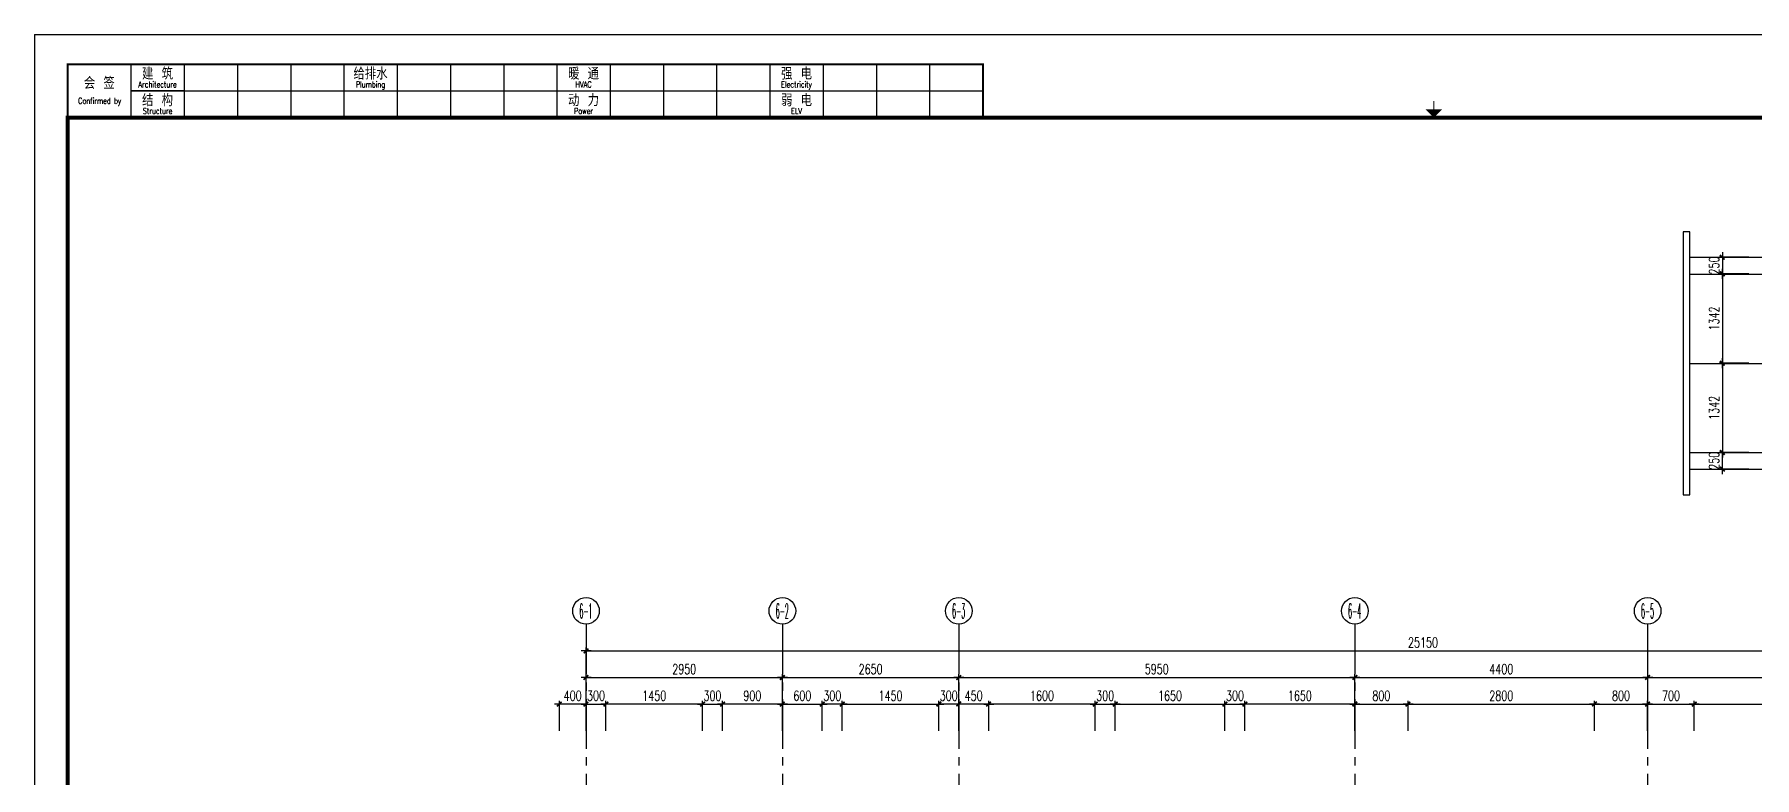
# Model space of a CAD drawing. Extents: x -395226 to -176901, y -140672 to 68263.
# Drawn here: x -277852 to -252008, y 57095 to 68263 of the extents above; entities that cross this region are included whole.
import ezdxf
from ezdxf.enums import TextEntityAlignment as Align

# ---------------------------------------------------------------- set-up
doc = ezdxf.new("R2010")
doc.units = 0
doc.header["$LTSCALE"] = 1000
doc.header["$MEASUREMENT"] = 0
doc.linetypes.add('ACAD_ISO08W100', pattern=[36, 24, -3, 6, -3])
doc.linetypes.add('Plans$0$CENTER2', pattern=[1.125, 0.75, -0.125, 0.125, -0.125])
doc.layers.get('0').update_dxf_attribs({"linetype": 'CONTINUOUS'})
doc.layers.get('Defpoints').update_dxf_attribs({"linetype": 'CONTINUOUS'})
for name, color, linetype in [('A-AXIS', 3, 'CONTINUOUS'), ('A-AXIS-TEXT', 7, 'CONTINUOUS'), ('A-DIM', 201, 'CONTINUOUS'), ('A-DOTE', 8, 'ACAD_ISO08W100'), ('A-PUB-DIM', 3, 'CONTINUOUS'), ('A-RAIN', 6, 'CONTINUOUS'), ('A-ROOF', 7, 'CONTINUOUS'), ('Plans$0$Grid', 9, 'Plans$0$CENTER2'), ('图框', 7, 'CONTINUOUS')]:
    doc.layers.add(name, color=color, linetype=linetype)
doc.styles.add('COMPLEX', font='COMPLEX')
doc.styles.add('DIM_FONT', font='SIMPLEX', dxfattribs={"width": 0.7, "bigfont": 'GBCBIG'})
doc.styles.add('TKZ2_tjkts.shx', font='tjromant.shx', dxfattribs={"bigfont": 'tjkts.shx'})
doc.dimstyles.new('DIM100', dxfattribs={"dimscale": 100, "dimtxt": 3, "dimasz": 0.01, "dimexe": 1, "dimexo": 1, "dimgap": 1, "dimtad": 1, "dimdec": 0, "dimzin": 0, "dimdsep": 46, "dimtxsty": 'DIM_FONT', "dimblk1": '_DIMX', "dimblk2": '_DIMX', "dimsah": 1, "dimcen": 0.01, "dimclrd": 256, "dimclre": 256, "dimclrt": 7, "dimadec": 0, "dimazin": 0, "dimtfac": 1, "dimtdec": 0, "dimtix": 1, "dimtmove": 2, "dimatfit": 3, "dimldrblk": '_DIMX', "dimfxl": 0, "dimtolj": 1, "dimtzin": 5, "dimarcsym": 0})

# ---------------------------------------------------------------- blocks, each defined once
blk = doc.blocks.new('_DIMX')
blk.add_line((-150, 0), (150, 0))
at = {"const_width": 50}
blk.add_lwpolyline([(-70, -70), (70, 70)], dxfattribs=at)
blk = doc.blocks.new('*D477')
at = {"layer": 'A-PUB-DIM', "lineweight": -2}
for p, q in [((-22498, 22043), (-22498, 22570)), ((-22498, 22520), (-19549, 22520)), ((-19548, 22043), (-19548, 22570))]:
    blk.add_line(p, q, dxfattribs=at)
at = {"layer": 'Defpoints', "color": 0}
for p in [(-19548, 22520), (-22498, 21993), (-19548, 21993)]:
    blk.add_point(p, dxfattribs=at)
at = {"layer": 'A-PUB-DIM', "lineweight": -2, "xscale": 0.5, "yscale": 0.5, "zscale": 0.5, "rotation": 180}
blk.add_blockref('_DIMX', (-22498, 22520), dxfattribs=at)
at = {"layer": 'A-PUB-DIM', "lineweight": -2, "xscale": 0.5, "yscale": 0.5, "zscale": 0.5}
blk.add_blockref('_DIMX', (-19548, 22520), dxfattribs=at)
at = {"layer": 'A-PUB-DIM', "insert": (-21023, 22645), "char_height": 150, "attachment_point": 5, "style": 'DIM_FONT'}
blk.add_mtext('\\A1;2950', dxfattribs=at)
blk = doc.blocks.new('*D478')
at = {"layer": 'A-PUB-DIM', "lineweight": -2}
for p, q in [((-19548, 22043), (-19548, 22570)), ((-19548, 22520), (-16899, 22520)), ((-16898, 22043), (-16898, 22570))]:
    blk.add_line(p, q, dxfattribs=at)
at = {"layer": 'Defpoints', "color": 0}
for p in [(-16898, 22520), (-19548, 21993), (-16898, 21993)]:
    blk.add_point(p, dxfattribs=at)
at = {"layer": 'A-PUB-DIM', "lineweight": -2, "xscale": 0.5, "yscale": 0.5, "zscale": 0.5, "rotation": 180}
blk.add_blockref('_DIMX', (-19548, 22520), dxfattribs=at)
at = {"layer": 'A-PUB-DIM', "lineweight": -2, "xscale": 0.5, "yscale": 0.5, "zscale": 0.5}
blk.add_blockref('_DIMX', (-16898, 22520), dxfattribs=at)
at = {"layer": 'A-PUB-DIM', "insert": (-18223, 22645), "char_height": 150, "attachment_point": 5, "style": 'DIM_FONT'}
blk.add_mtext('\\A1;2650', dxfattribs=at)
blk = doc.blocks.new('*D479')
at = {"layer": 'A-PUB-DIM', "lineweight": -2}
for p, q in [((-16898, 22043), (-16898, 22570)), ((-16898, 22520), (-10949, 22520)), ((-10948, 22043), (-10948, 22570))]:
    blk.add_line(p, q, dxfattribs=at)
at = {"layer": 'Defpoints', "color": 0}
for p in [(-10948, 22520), (-16898, 21993), (-10948, 21993)]:
    blk.add_point(p, dxfattribs=at)
at = {"layer": 'A-PUB-DIM', "lineweight": -2, "xscale": 0.5, "yscale": 0.5, "zscale": 0.5, "rotation": 180}
blk.add_blockref('_DIMX', (-16898, 22520), dxfattribs=at)
at = {"layer": 'A-PUB-DIM', "lineweight": -2, "xscale": 0.5, "yscale": 0.5, "zscale": 0.5}
blk.add_blockref('_DIMX', (-10948, 22520), dxfattribs=at)
at = {"layer": 'A-PUB-DIM', "insert": (-13923, 22645), "char_height": 150, "attachment_point": 5, "style": 'DIM_FONT'}
blk.add_mtext('\\A1;5950', dxfattribs=at)
blk = doc.blocks.new('*D480')
at = {"layer": 'A-PUB-DIM', "lineweight": -2}
for p, q in [((-10948, 22043), (-10948, 22570)), ((-10948, 22520), (-6549, 22520)), ((-6548, 22043), (-6548, 22570))]:
    blk.add_line(p, q, dxfattribs=at)
at = {"layer": 'Defpoints', "color": 0}
for p in [(-6548, 22520), (-10948, 21993), (-6548, 21993)]:
    blk.add_point(p, dxfattribs=at)
at = {"layer": 'A-PUB-DIM', "lineweight": -2, "xscale": 0.5, "yscale": 0.5, "zscale": 0.5, "rotation": 180}
blk.add_blockref('_DIMX', (-10948, 22520), dxfattribs=at)
at = {"layer": 'A-PUB-DIM', "lineweight": -2, "xscale": 0.5, "yscale": 0.5, "zscale": 0.5}
blk.add_blockref('_DIMX', (-6548, 22520), dxfattribs=at)
at = {"layer": 'A-PUB-DIM', "insert": (-8748, 22645), "char_height": 150, "attachment_point": 5, "style": 'DIM_FONT'}
blk.add_mtext('\\A1;4400', dxfattribs=at)
blk = doc.blocks.new('*D481')
at = {"layer": 'A-PUB-DIM', "lineweight": -2}
for p, q in [((-6548, 22043), (-6548, 22570)), ((-6548, 22520), (-1749, 22520)), ((-1748, 22043), (-1748, 22570))]:
    blk.add_line(p, q, dxfattribs=at)
at = {"layer": 'Defpoints', "color": 0}
for p in [(-1748, 22520), (-6548, 21993), (-1748, 21993)]:
    blk.add_point(p, dxfattribs=at)
at = {"layer": 'A-PUB-DIM', "lineweight": -2, "xscale": 0.5, "yscale": 0.5, "zscale": 0.5, "rotation": 180}
blk.add_blockref('_DIMX', (-6548, 22520), dxfattribs=at)
at = {"layer": 'A-PUB-DIM', "lineweight": -2, "xscale": 0.5, "yscale": 0.5, "zscale": 0.5}
blk.add_blockref('_DIMX', (-1748, 22520), dxfattribs=at)
at = {"layer": 'A-PUB-DIM', "insert": (-4148, 22645), "char_height": 150, "attachment_point": 5, "style": 'DIM_FONT'}
blk.add_mtext('\\A1;4800', dxfattribs=at)
blk = doc.blocks.new('*D483')
at = {"layer": 'A-PUB-DIM', "lineweight": -2}
for p, q in [((-22498, 21818), (-22498, 22970)), ((-22498, 22920), (2651, 22920)), ((2652, 21818), (2652, 22970))]:
    blk.add_line(p, q, dxfattribs=at)
at = {"layer": 'Defpoints', "color": 0}
for p in [(2652, 22920), (-22498, 21768), (2652, 21768)]:
    blk.add_point(p, dxfattribs=at)
at = {"layer": 'A-PUB-DIM', "lineweight": -2, "xscale": 0.5, "yscale": 0.5, "zscale": 0.5, "rotation": 180}
blk.add_blockref('_DIMX', (-22498, 22920), dxfattribs=at)
at = {"layer": 'A-PUB-DIM', "lineweight": -2, "xscale": 0.5, "yscale": 0.5, "zscale": 0.5}
blk.add_blockref('_DIMX', (2652, 22920), dxfattribs=at)
at = {"layer": 'A-PUB-DIM', "insert": (-9923, 23045), "char_height": 150, "attachment_point": 5, "style": 'DIM_FONT'}
blk.add_mtext('\\A1;25150', dxfattribs=at)
blk = doc.blocks.new('_AXISO')
blk.add_circle((0, 0), 0.5)
at = {"layer": 'A-AXIS-TEXT', "style": 'COMPLEX', "width": 1.041667}
blk.add_attdef('A', text='', height=0.56, dxfattribs=at).set_placement((-0.25, -0.28), (0.25, -0.28), align=Align.FIT)
blk = doc.blocks.new('*D226')
at = {"layer": 'A-DIM', "lineweight": -2}
for p, q in [((-253615, 57800), (-253615, 58250)), ((-253614, 58200), (-252915, 58200)), ((-252915, 57800), (-252915, 58250))]:
    blk.add_line(p, q, dxfattribs=at)
at = {"layer": 'Defpoints', "color": 0}
for p in [(-252915, 58200), (-253615, 57750), (-252915, 57750)]:
    blk.add_point(p, dxfattribs=at)
at = {"layer": 'A-DIM', "lineweight": -2, "xscale": 0.5, "yscale": 0.5, "zscale": 0.5, "rotation": 180}
blk.add_blockref('_DIMX', (-253615, 58200), dxfattribs=at)
at = {"layer": 'A-DIM', "lineweight": -2, "xscale": 0.5, "yscale": 0.5, "zscale": 0.5}
blk.add_blockref('_DIMX', (-252915, 58200), dxfattribs=at)
at = {"layer": 'A-DIM', "insert": (-253265, 58325), "char_height": 150, "attachment_point": 5, "style": 'DIM_FONT'}
blk.add_mtext('\\A1;700', dxfattribs=at)
blk = doc.blocks.new('*D225')
at = {"layer": 'A-DIM', "lineweight": -2}
for p, q in [((-252915, 57800), (-252915, 58250)), ((-252914, 58200), (-249515, 58200)), ((-249515, 57800), (-249515, 58250))]:
    blk.add_line(p, q, dxfattribs=at)
at = {"layer": 'Defpoints', "color": 0}
for p in [(-249515, 58200), (-252915, 57750), (-249515, 57750)]:
    blk.add_point(p, dxfattribs=at)
at = {"layer": 'A-DIM', "lineweight": -2, "xscale": 0.5, "yscale": 0.5, "zscale": 0.5, "rotation": 180}
blk.add_blockref('_DIMX', (-252915, 58200), dxfattribs=at)
at = {"layer": 'A-DIM', "lineweight": -2, "xscale": 0.5, "yscale": 0.5, "zscale": 0.5}
blk.add_blockref('_DIMX', (-249515, 58200), dxfattribs=at)
at = {"layer": 'A-DIM', "insert": (-251215, 58325), "char_height": 150, "attachment_point": 5, "style": 'DIM_FONT'}
blk.add_mtext('\\A1;3400', dxfattribs=at)
blk = doc.blocks.new('*D227')
at = {"layer": 'A-DIM', "lineweight": -2}
for p, q in [((-254415, 57800), (-254415, 58250)), ((-254414, 58200), (-253615, 58200)), ((-253615, 57800), (-253615, 58250))]:
    blk.add_line(p, q, dxfattribs=at)
at = {"layer": 'Defpoints', "color": 0}
for p in [(-253615, 58200), (-254415, 57750), (-253615, 57750)]:
    blk.add_point(p, dxfattribs=at)
at = {"layer": 'A-DIM', "lineweight": -2, "xscale": 0.5, "yscale": 0.5, "zscale": 0.5, "rotation": 180}
blk.add_blockref('_DIMX', (-254415, 58200), dxfattribs=at)
at = {"layer": 'A-DIM', "lineweight": -2, "xscale": 0.5, "yscale": 0.5, "zscale": 0.5}
blk.add_blockref('_DIMX', (-253615, 58200), dxfattribs=at)
at = {"layer": 'A-DIM', "insert": (-254015, 58325), "char_height": 150, "attachment_point": 5, "style": 'DIM_FONT'}
blk.add_mtext('\\A1;800', dxfattribs=at)
blk = doc.blocks.new('*D228')
at = {"layer": 'A-DIM', "lineweight": -2}
for p, q in [((-257215, 57800), (-257215, 58250)), ((-257214, 58200), (-254415, 58200)), ((-254415, 57800), (-254415, 58250))]:
    blk.add_line(p, q, dxfattribs=at)
at = {"layer": 'Defpoints', "color": 0}
for p in [(-254415, 58200), (-257215, 57750), (-254415, 57750)]:
    blk.add_point(p, dxfattribs=at)
at = {"layer": 'A-DIM', "lineweight": -2, "xscale": 0.5, "yscale": 0.5, "zscale": 0.5, "rotation": 180}
blk.add_blockref('_DIMX', (-257215, 58200), dxfattribs=at)
at = {"layer": 'A-DIM', "lineweight": -2, "xscale": 0.5, "yscale": 0.5, "zscale": 0.5}
blk.add_blockref('_DIMX', (-254415, 58200), dxfattribs=at)
at = {"layer": 'A-DIM', "insert": (-255815, 58325), "char_height": 150, "attachment_point": 5, "style": 'DIM_FONT'}
blk.add_mtext('\\A1;2800', dxfattribs=at)
blk = doc.blocks.new('*D229')
at = {"layer": 'A-DIM', "lineweight": -2}
for p, q in [((-258015, 57800), (-258015, 58250)), ((-258014, 58200), (-257215, 58200)), ((-257215, 57800), (-257215, 58250))]:
    blk.add_line(p, q, dxfattribs=at)
at = {"layer": 'Defpoints', "color": 0}
for p in [(-257215, 58200), (-258015, 57750), (-257215, 57750)]:
    blk.add_point(p, dxfattribs=at)
at = {"layer": 'A-DIM', "lineweight": -2, "xscale": 0.5, "yscale": 0.5, "zscale": 0.5, "rotation": 180}
blk.add_blockref('_DIMX', (-258015, 58200), dxfattribs=at)
at = {"layer": 'A-DIM', "lineweight": -2, "xscale": 0.5, "yscale": 0.5, "zscale": 0.5}
blk.add_blockref('_DIMX', (-257215, 58200), dxfattribs=at)
at = {"layer": 'A-DIM', "insert": (-257615, 58325), "char_height": 150, "attachment_point": 5, "style": 'DIM_FONT'}
blk.add_mtext('\\A1;800', dxfattribs=at)
blk = doc.blocks.new('*D458')
at = {"layer": 'A-DIM', "lineweight": -2}
for p, q in [((-252093, 64915), (-252543, 64915)), ((-252493, 64915), (-252493, 64916)), ((-252493, 64915), (-252493, 64665)), ((-252093, 64665), (-252543, 64665)), ((-252493, 64664), (-252493, 64664))]:
    blk.add_line(p, q, dxfattribs=at)
at = {"layer": 'Defpoints', "color": 0}
for p in [(-252043, 64915), (-252493, 64665), (-252043, 64665)]:
    blk.add_point(p, dxfattribs=at)
at = {"layer": 'A-DIM', "lineweight": -2, "xscale": 0.5, "yscale": 0.5, "zscale": 0.5}
for p, rotation in [((-252493, 64915), 270), ((-252493, 64665), 90)]:
    blk.add_blockref('_DIMX', p, dxfattribs=dict(at, rotation=rotation))
at = {"layer": 'A-DIM', "insert": (-252618, 64790), "char_height": 150, "attachment_point": 5, "rotation": 90, "style": 'DIM_FONT'}
blk.add_mtext('\\A1;250', dxfattribs=at)
blk = doc.blocks.new('*D459')
at = {"layer": 'A-DIM', "lineweight": -2}
for p, q in [((-252093, 64665), (-252543, 64665)), ((-252493, 64664), (-252493, 63323)), ((-252093, 63322), (-252543, 63322))]:
    blk.add_line(p, q, dxfattribs=at)
at = {"layer": 'Defpoints', "color": 0}
for p in [(-252043, 64665), (-252493, 63322), (-252043, 63322)]:
    blk.add_point(p, dxfattribs=at)
at = {"layer": 'A-DIM', "lineweight": -2, "xscale": 0.5, "yscale": 0.5, "zscale": 0.5}
for p, rotation in [((-252493, 64665), 90), ((-252493, 63322), 270)]:
    blk.add_blockref('_DIMX', p, dxfattribs=dict(at, rotation=rotation))
at = {"layer": 'A-DIM', "insert": (-252618, 63994), "char_height": 150, "attachment_point": 5, "rotation": 90, "style": 'DIM_FONT'}
blk.add_mtext('\\A1;1342', dxfattribs=at)
blk = doc.blocks.new('*D460')
at = {"layer": 'A-DIM', "lineweight": -2}
for p, q in [((-252093, 63322), (-252543, 63322)), ((-252493, 63322), (-252493, 61980)), ((-252093, 61980), (-252543, 61980))]:
    blk.add_line(p, q, dxfattribs=at)
at = {"layer": 'Defpoints', "color": 0}
for p in [(-252043, 63322), (-252493, 61980), (-252043, 61980)]:
    blk.add_point(p, dxfattribs=at)
at = {"layer": 'A-DIM', "lineweight": -2, "xscale": 0.5, "yscale": 0.5, "zscale": 0.5}
for p, rotation in [((-252493, 63322), 90), ((-252493, 61980), 270)]:
    blk.add_blockref('_DIMX', p, dxfattribs=dict(at, rotation=rotation))
at = {"layer": 'A-DIM', "insert": (-252618, 62651), "char_height": 150, "attachment_point": 5, "rotation": 90, "style": 'DIM_FONT'}
blk.add_mtext('\\A1;1342', dxfattribs=at)
blk = doc.blocks.new('*D461')
at = {"layer": 'A-DIM', "lineweight": -2}
for p, q in [((-252093, 61980), (-252543, 61980)), ((-252493, 61980), (-252493, 61981)), ((-252493, 61730), (-252493, 61980)), ((-252093, 61730), (-252543, 61730)), ((-252493, 61729), (-252493, 61729))]:
    blk.add_line(p, q, dxfattribs=at)
at = {"layer": 'Defpoints', "color": 0}
for p in [(-252493, 61980), (-252043, 61980), (-252043, 61730)]:
    blk.add_point(p, dxfattribs=at)
at = {"layer": 'A-DIM', "lineweight": -2, "xscale": 0.5, "yscale": 0.5, "zscale": 0.5}
for p, rotation in [((-252493, 61980), 270), ((-252493, 61730), 90)]:
    blk.add_blockref('_DIMX', p, dxfattribs=dict(at, rotation=rotation))
at = {"layer": 'A-DIM', "insert": (-252618, 61855), "char_height": 150, "attachment_point": 5, "rotation": 90, "style": 'DIM_FONT'}
blk.add_mtext('\\A1;250', dxfattribs=at)
blk = doc.blocks.new('*D212')
at = {"layer": 'A-DIM', "lineweight": -2}
for p, q in [((-265715, 57800), (-265715, 58250)), ((-265714, 58200), (-264265, 58200)), ((-264265, 57800), (-264265, 58250))]:
    blk.add_line(p, q, dxfattribs=at)
at = {"layer": 'Defpoints', "color": 0}
for p in [(-264265, 58200), (-265715, 57750), (-264265, 57750)]:
    blk.add_point(p, dxfattribs=at)
at = {"layer": 'A-DIM', "lineweight": -2, "xscale": 0.5, "yscale": 0.5, "zscale": 0.5, "rotation": 180}
blk.add_blockref('_DIMX', (-265715, 58200), dxfattribs=at)
at = {"layer": 'A-DIM', "lineweight": -2, "xscale": 0.5, "yscale": 0.5, "zscale": 0.5}
blk.add_blockref('_DIMX', (-264265, 58200), dxfattribs=at)
at = {"layer": 'A-DIM', "insert": (-264990, 58325), "char_height": 150, "attachment_point": 5, "style": 'DIM_FONT'}
blk.add_mtext('\\A1;1450', dxfattribs=at)
blk = doc.blocks.new('*D213')
at = {"layer": 'A-DIM', "lineweight": -2}
for p, q in [((-261915, 58200), (-261916, 58200)), ((-261915, 57800), (-261915, 58250)), ((-261915, 58200), (-261615, 58200)), ((-261615, 57800), (-261615, 58250)), ((-261614, 58200), (-261614, 58200))]:
    blk.add_line(p, q, dxfattribs=at)
at = {"layer": 'Defpoints', "color": 0}
for p in [(-261615, 58200), (-261915, 57750), (-261615, 57750)]:
    blk.add_point(p, dxfattribs=at)
at = {"layer": 'A-DIM', "lineweight": -2, "xscale": 0.5, "yscale": 0.5, "zscale": 0.5}
blk.add_blockref('_DIMX', (-261915, 58200), dxfattribs=at)
at = {"layer": 'A-DIM', "lineweight": -2, "xscale": 0.5, "yscale": 0.5, "zscale": 0.5, "rotation": 180}
blk.add_blockref('_DIMX', (-261615, 58200), dxfattribs=at)
at = {"layer": 'A-DIM', "insert": (-261765, 58325), "char_height": 150, "attachment_point": 5, "style": 'DIM_FONT'}
blk.add_mtext('\\A1;300', dxfattribs=at)
blk = doc.blocks.new('*D214')
at = {"layer": 'A-DIM', "lineweight": -2}
for p, q in [((-261615, 57800), (-261615, 58250)), ((-261614, 58200), (-259965, 58200)), ((-259965, 57800), (-259965, 58250))]:
    blk.add_line(p, q, dxfattribs=at)
at = {"layer": 'Defpoints', "color": 0}
for p in [(-259965, 58200), (-261615, 57750), (-259965, 57750)]:
    blk.add_point(p, dxfattribs=at)
at = {"layer": 'A-DIM', "lineweight": -2, "xscale": 0.5, "yscale": 0.5, "zscale": 0.5, "rotation": 180}
blk.add_blockref('_DIMX', (-261615, 58200), dxfattribs=at)
at = {"layer": 'A-DIM', "lineweight": -2, "xscale": 0.5, "yscale": 0.5, "zscale": 0.5}
blk.add_blockref('_DIMX', (-259965, 58200), dxfattribs=at)
at = {"layer": 'A-DIM', "insert": (-260790, 58325), "char_height": 150, "attachment_point": 5, "style": 'DIM_FONT'}
blk.add_mtext('\\A1;1650', dxfattribs=at)
blk = doc.blocks.new('*D215')
at = {"layer": 'A-DIM', "lineweight": -2}
for p, q in [((-259965, 58200), (-259966, 58200)), ((-259965, 57800), (-259965, 58250)), ((-259965, 58200), (-259665, 58200)), ((-259665, 57800), (-259665, 58250)), ((-259664, 58200), (-259664, 58200))]:
    blk.add_line(p, q, dxfattribs=at)
at = {"layer": 'Defpoints', "color": 0}
for p in [(-259665, 58200), (-259965, 57750), (-259665, 57750)]:
    blk.add_point(p, dxfattribs=at)
at = {"layer": 'A-DIM', "lineweight": -2, "xscale": 0.5, "yscale": 0.5, "zscale": 0.5}
blk.add_blockref('_DIMX', (-259965, 58200), dxfattribs=at)
at = {"layer": 'A-DIM', "lineweight": -2, "xscale": 0.5, "yscale": 0.5, "zscale": 0.5, "rotation": 180}
blk.add_blockref('_DIMX', (-259665, 58200), dxfattribs=at)
at = {"layer": 'A-DIM', "insert": (-259815, 58325), "char_height": 150, "attachment_point": 5, "style": 'DIM_FONT'}
blk.add_mtext('\\A1;300', dxfattribs=at)
blk = doc.blocks.new('*D216')
at = {"layer": 'A-DIM', "lineweight": -2}
for p, q in [((-263965, 57800), (-263965, 58250)), ((-263515, 58200), (-263964, 58200)), ((-263515, 57800), (-263515, 58250))]:
    blk.add_line(p, q, dxfattribs=at)
at = {"layer": 'Defpoints', "color": 0}
for p in [(-263965, 58200), (-263965, 57750), (-263515, 57750)]:
    blk.add_point(p, dxfattribs=at)
at = {"layer": 'A-DIM', "lineweight": -2, "xscale": 0.5, "yscale": 0.5, "zscale": 0.5}
for p, rotation in [((-263965, 58200), 180.0000045049826), ((-263515, 58200), 4.504982547004488e-06)]:
    blk.add_blockref('_DIMX', p, dxfattribs=dict(at, rotation=rotation))
at = {"layer": 'A-DIM', "insert": (-263740, 58325), "char_height": 150, "attachment_point": 5, "rotation": 0, "style": 'DIM_FONT'}
blk.add_mtext('\\A1;450', dxfattribs=at)
blk = doc.blocks.new('*D217')
at = {"layer": 'A-DIM', "lineweight": -2}
for p, q in [((-264265, 58200), (-264266, 58200)), ((-264265, 57800), (-264265, 58250)), ((-263965, 58200), (-264265, 58200)), ((-263965, 57800), (-263965, 58250)), ((-263964, 58200), (-263964, 58200))]:
    blk.add_line(p, q, dxfattribs=at)
at = {"layer": 'Defpoints', "color": 0}
for p in [(-264265, 58200), (-264265, 57750), (-263965, 57750)]:
    blk.add_point(p, dxfattribs=at)
at = {"layer": 'A-DIM', "lineweight": -2, "xscale": 0.5, "yscale": 0.5, "zscale": 0.5}
for p, rotation in [((-264265, 58200), 1.278603846387044e-06), ((-263965, 58200), 180.0000012786039)]:
    blk.add_blockref('_DIMX', p, dxfattribs=dict(at, rotation=rotation))
at = {"layer": 'A-DIM', "insert": (-264115, 58325), "char_height": 150, "attachment_point": 5, "rotation": 0, "style": 'DIM_FONT'}
blk.add_mtext('\\A1;300', dxfattribs=at)
blk = doc.blocks.new('*D218')
at = {"layer": 'A-DIM', "lineweight": -2}
for p, q in [((-263515, 57800), (-263515, 58250)), ((-261915, 58200), (-263514, 58200)), ((-261915, 57800), (-261915, 58250))]:
    blk.add_line(p, q, dxfattribs=at)
at = {"layer": 'Defpoints', "color": 0}
for p in [(-263515, 58200), (-263515, 57750), (-261915, 57750)]:
    blk.add_point(p, dxfattribs=at)
at = {"layer": 'A-DIM', "lineweight": -2, "xscale": 0.5, "yscale": 0.5, "zscale": 0.5}
for p, rotation in [((-263515, 58200), 180.0000002397132), ((-261915, 58200), 2.397132092823995e-07)]:
    blk.add_blockref('_DIMX', p, dxfattribs=dict(at, rotation=rotation))
at = {"layer": 'A-DIM', "insert": (-262715, 58325), "char_height": 150, "attachment_point": 5, "rotation": 0, "style": 'DIM_FONT'}
blk.add_mtext('\\A1;1600', dxfattribs=at)
blk = doc.blocks.new('*D205')
at = {"layer": 'A-DIM', "lineweight": -2}
for p, q in [((-266015, 58200), (-266016, 58200)), ((-266015, 57800), (-266015, 58250)), ((-265715, 58200), (-266015, 58200)), ((-265715, 57800), (-265715, 58250)), ((-265714, 58200), (-265714, 58200))]:
    blk.add_line(p, q, dxfattribs=at)
at = {"layer": 'Defpoints', "color": 0}
for p in [(-266015, 58200), (-266015, 57750), (-265715, 57750)]:
    blk.add_point(p, dxfattribs=at)
at = {"layer": 'A-DIM', "lineweight": -2, "xscale": 0.5, "yscale": 0.5, "zscale": 0.5}
for p, rotation in [((-266015, 58200), 4.383193905394112e-06), ((-265715, 58200), 180.0000043831939)]:
    blk.add_blockref('_DIMX', p, dxfattribs=dict(at, rotation=rotation))
at = {"layer": 'A-DIM', "insert": (-265865, 58325), "char_height": 150, "attachment_point": 5, "rotation": 0, "style": 'DIM_FONT'}
blk.add_mtext('\\A1;300', dxfattribs=at)
blk = doc.blocks.new('*D206')
at = {"layer": 'A-DIM', "lineweight": -2}
for p, q in [((-267515, 57800), (-267515, 58250)), ((-266615, 58200), (-267514, 58200)), ((-266615, 57800), (-266615, 58250))]:
    blk.add_line(p, q, dxfattribs=at)
at = {"layer": 'Defpoints', "color": 0}
for p in [(-267515, 58200), (-267515, 57750), (-266615, 57750)]:
    blk.add_point(p, dxfattribs=at)
at = {"layer": 'A-DIM', "lineweight": -2, "xscale": 0.5, "yscale": 0.5, "zscale": 0.5}
for p, rotation in [((-267515, 58200), 180.0000014610646), ((-266615, 58200), 1.461064629282305e-06)]:
    blk.add_blockref('_DIMX', p, dxfattribs=dict(at, rotation=rotation))
at = {"layer": 'A-DIM', "insert": (-267065, 58325), "char_height": 150, "attachment_point": 5, "rotation": 0, "style": 'DIM_FONT'}
blk.add_mtext('\\A1;900', dxfattribs=at)
blk = doc.blocks.new('*D207')
at = {"layer": 'A-DIM', "lineweight": -2}
for p, q in [((-266615, 57800), (-266615, 58250)), ((-266614, 58200), (-266015, 58200)), ((-266015, 57800), (-266015, 58250))]:
    blk.add_line(p, q, dxfattribs=at)
at = {"layer": 'Defpoints', "color": 0}
for p in [(-266015, 58200), (-266615, 57750), (-266015, 57750)]:
    blk.add_point(p, dxfattribs=at)
at = {"layer": 'A-DIM', "lineweight": -2, "xscale": 0.5, "yscale": 0.5, "zscale": 0.5, "rotation": 180}
blk.add_blockref('_DIMX', (-266615, 58200), dxfattribs=at)
at = {"layer": 'A-DIM', "lineweight": -2, "xscale": 0.5, "yscale": 0.5, "zscale": 0.5}
blk.add_blockref('_DIMX', (-266015, 58200), dxfattribs=at)
at = {"layer": 'A-DIM', "insert": (-266315, 58325), "char_height": 150, "attachment_point": 5, "style": 'DIM_FONT'}
blk.add_mtext('\\A1;600', dxfattribs=at)
blk = doc.blocks.new('*D208')
at = {"layer": 'A-DIM', "lineweight": -2}
for p, q in [((-267815, 58200), (-267816, 58200)), ((-267815, 57800), (-267815, 58250)), ((-267815, 58200), (-267515, 58200)), ((-267515, 57800), (-267515, 58250)), ((-267514, 58200), (-267514, 58200))]:
    blk.add_line(p, q, dxfattribs=at)
at = {"layer": 'Defpoints', "color": 0}
for p in [(-267515, 58200), (-267815, 57750), (-267515, 57750)]:
    blk.add_point(p, dxfattribs=at)
at = {"layer": 'A-DIM', "lineweight": -2, "xscale": 0.5, "yscale": 0.5, "zscale": 0.5}
blk.add_blockref('_DIMX', (-267815, 58200), dxfattribs=at)
at = {"layer": 'A-DIM', "lineweight": -2, "xscale": 0.5, "yscale": 0.5, "zscale": 0.5, "rotation": 180}
blk.add_blockref('_DIMX', (-267515, 58200), dxfattribs=at)
at = {"layer": 'A-DIM', "insert": (-267665, 58325), "char_height": 150, "attachment_point": 5, "style": 'DIM_FONT'}
blk.add_mtext('\\A1;300', dxfattribs=at)
blk = doc.blocks.new('*D209')
at = {"layer": 'A-DIM', "lineweight": -2}
for p, q in [((-269265, 57800), (-269265, 58250)), ((-267815, 58200), (-269264, 58200)), ((-267815, 57800), (-267815, 58250))]:
    blk.add_line(p, q, dxfattribs=at)
at = {"layer": 'Defpoints', "color": 0}
for p in [(-269265, 58200), (-269265, 57750), (-267815, 57750)]:
    blk.add_point(p, dxfattribs=at)
at = {"layer": 'A-DIM', "lineweight": -2, "xscale": 0.5, "yscale": 0.5, "zscale": 0.5}
for p, rotation in [((-269265, 58200), 180.0000009068676), ((-267815, 58200), 9.068676209977867e-07)]:
    blk.add_blockref('_DIMX', p, dxfattribs=dict(at, rotation=rotation))
at = {"layer": 'A-DIM', "insert": (-268540, 58325), "char_height": 150, "attachment_point": 5, "rotation": 0, "style": 'DIM_FONT'}
blk.add_mtext('\\A1;1450', dxfattribs=at)
blk = doc.blocks.new('*D210')
at = {"layer": 'A-DIM', "lineweight": -2}
for p, q in [((-269565, 58200), (-269566, 58200)), ((-269565, 57800), (-269565, 58250)), ((-269565, 58200), (-269265, 58200)), ((-269265, 57800), (-269265, 58250)), ((-269264, 58200), (-269264, 58200))]:
    blk.add_line(p, q, dxfattribs=at)
at = {"layer": 'Defpoints', "color": 0}
for p in [(-269265, 58200), (-269565, 57750), (-269265, 57750)]:
    blk.add_point(p, dxfattribs=at)
at = {"layer": 'A-DIM', "lineweight": -2, "xscale": 0.5, "yscale": 0.5, "zscale": 0.5}
blk.add_blockref('_DIMX', (-269565, 58200), dxfattribs=at)
at = {"layer": 'A-DIM', "lineweight": -2, "xscale": 0.5, "yscale": 0.5, "zscale": 0.5, "rotation": 180}
blk.add_blockref('_DIMX', (-269265, 58200), dxfattribs=at)
at = {"layer": 'A-DIM', "insert": (-269415, 58325), "char_height": 150, "attachment_point": 5, "style": 'DIM_FONT'}
blk.add_mtext('\\A1;300', dxfattribs=at)
blk = doc.blocks.new('*D211')
at = {"layer": 'A-DIM', "lineweight": -2}
for p, q in [((-269965, 57800), (-269965, 58250)), ((-269565, 58200), (-269964, 58200)), ((-269565, 57800), (-269565, 58250))]:
    blk.add_line(p, q, dxfattribs=at)
at = {"layer": 'Defpoints', "color": 0}
for p in [(-269965, 58200), (-269965, 57750), (-269565, 57750)]:
    blk.add_point(p, dxfattribs=at)
at = {"layer": 'A-DIM', "lineweight": -2, "xscale": 0.5, "yscale": 0.5, "zscale": 0.5}
for p, rotation in [((-269965, 58200), 180.0000010957985), ((-269565, 58200), 1.095798491945743e-06)]:
    blk.add_blockref('_DIMX', p, dxfattribs=dict(at, rotation=rotation))
at = {"layer": 'A-DIM', "insert": (-269765, 58325), "char_height": 150, "attachment_point": 5, "rotation": 0, "style": 'DIM_FONT'}
blk.add_mtext('\\A1;400', dxfattribs=at)
blk = doc.blocks.new('*D219')
at = {"layer": 'A-DIM', "lineweight": -2}
for p, q in [((-259665, 57800), (-259665, 58250)), ((-258015, 58200), (-259664, 58200)), ((-258015, 57800), (-258015, 58250))]:
    blk.add_line(p, q, dxfattribs=at)
at = {"layer": 'Defpoints', "color": 0}
for p in [(-259665, 58200), (-259665, 57750), (-258015, 57750)]:
    blk.add_point(p, dxfattribs=at)
at = {"layer": 'A-DIM', "lineweight": -2, "xscale": 0.5, "yscale": 0.5, "zscale": 0.5}
for p, rotation in [((-259665, 58200), 179.9999998007699), ((-258015, 58200), 359.99999980077)]:
    blk.add_blockref('_DIMX', p, dxfattribs=dict(at, rotation=rotation))
at = {"layer": 'A-DIM', "insert": (-258840, 58325), "char_height": 150, "attachment_point": 5, "rotation": 360, "style": 'DIM_FONT'}
blk.add_mtext('\\A1;1650', dxfattribs=at)
blk = doc.blocks.new('TJAD_TK_A0')
at = {"layer": '图框'}
for p, q in [((973, -441.7), (973, 399.3)), ((990, -412.7), (990, -156.7)), ((982, -172.7), (998, -172.7)), ((982, -188.7), (998, -188.7)), ((982, -204.7), (998, -204.7)), ((982, -220.7), (998, -220.7)), ((982, -236.7), (998, -236.7)), ((982, -252.7), (998, -252.7)), ((982, -268.7), (998, -268.7)), ((982, -284.7), (998, -284.7)), ((982, -300.7), (998, -300.7)), ((982, -316.7), (998, -316.7)), ((982, -332.7), (998, -332.7)), ((982, -348.7), (998, -348.7)), ((982, -364.7), (998, -364.7)), ((982, -380.7), (998, -380.7)), ((982, -396.7), (998, -396.7)), ((990, -396.7), (990, -412.7)), ((982, -412.7), (998, -412.7)), ((973, -441.7), (2162, -441.7))]:
    blk.add_line(p, q, dxfattribs=at)
at = {"layer": '图框', "const_width": 1.2}
blk.add_lwpolyline([(2152, -431.7), (2152, 389.3), (998, 389.3), (998, -431.7)], close=True, dxfattribs=at)
at = {"layer": '图框'}
for points, const_width in [([(995.5, -21.2), (993, -21.2)], 0.3), ([(998, -431.7), (982, -431.7), (982, -156.7), (998, -156.7)], 0.6)]:
    blk.add_lwpolyline(points, dxfattribs=dict(at, const_width=const_width))
blk.add_solid([(995.5, -23.7), (995.5, -18.7), (998, -21.2)], dxfattribs=at)
at = {"layer": '图框', "style": 'TKZ2_tjkts.shx'}
for s, p in [('强 电', (984.79, -212.7)), ('弱 电', (992.79, -212.7)), ('暖 通', (984.79, -276.7)), ('动 力', (992.79, -276.7)), ('给排水', (984.79, -340.7)), ('建 筑', (984.79, -404.7)), ('结 构', (992.79, -404.7)), ('会 签', (987.62, -422.2))]:
    blk.add_text(s, height=3.6, rotation=90, dxfattribs=at).set_placement(p, align=Align.MIDDLE_CENTER)
at = {"layer": '图框', "style": 'TKZ2_tjkts.shx', "width": 0.8}
for s, p in [('Electricity', (988.02, -212.7)), ('ELV', (996.02, -212.7)), ('Power', (996.02, -276.7)), ('HVAC', (988.02, -276.7)), ('Plumbing', (988.02, -340.7)), ('Architecture', (988.02, -404.7)), ('Structure', (996.02, -404.7)), ('Confirmed by', (992.95, -422.09))]:
    blk.add_text(s, height=1.8, rotation=90, dxfattribs=at).set_placement(p, align=Align.MIDDLE_CENTER)
blk = doc.blocks.new('Grid')
at = {"layer": 'Plans$0$Grid', "color": 8}
for p, q in [((-22498.2, 23320), (-22498.2, -15380)), ((-19548.2, 23320), (-19548.2, -15380)), ((-16898.2, 23320), (-16898.2, -15380)), ((-10948.2, 23320), (-10948.2, -15380)), ((-6548.2, 23320), (-6548.2, -15380))]:
    blk.add_line(p, q, dxfattribs=at)
at = {"layer": 'A-AXIS'}
ref = blk.add_blockref('_AXISO', (-22498.2, 23520), dxfattribs=dict(at, xscale=400.0000000232831, yscale=399.9999999941792, zscale=400))
ref.add_attrib('A', '6-1', dxfattribs={"layer": 'A-AXIS-TEXT', "height": 224, "style": 'COMPLEX', "width": 0.334578}).set_placement((-22598.2, 23408), (-22401.9, 23408), align=Align.FIT)
ref = blk.add_blockref('_AXISO', (-19548.2, 23520), dxfattribs=dict(at, xscale=400.0000000232831, yscale=399.9999999941792, zscale=400))
ref.add_attrib('A', '6-2', dxfattribs={"layer": 'A-AXIS-TEXT', "height": 224, "style": 'COMPLEX', "width": 0.306696}).set_placement((-19648.2, 23408), (-19451.9, 23408), align=Align.FIT)
ref = blk.add_blockref('_AXISO', (-16898.2, 23520), dxfattribs=dict(at, xscale=400.0000000232831, yscale=399.9999999941792, zscale=400))
ref.add_attrib('A', '6-3', dxfattribs={"layer": 'A-AXIS-TEXT', "height": 224, "style": 'COMPLEX', "width": 0.306696}).set_placement((-16998.2, 23408), (-16801.9, 23408), align=Align.FIT)
ref = blk.add_blockref('_AXISO', (-10948.2, 23520), dxfattribs=dict(at, xscale=400.0000000232831, yscale=399.9999999941792, zscale=400))
ref.add_attrib('A', '6-4', dxfattribs={"layer": 'A-AXIS-TEXT', "height": 224, "style": 'COMPLEX', "width": 0.296803}).set_placement((-11048.2, 23408), (-10851.9, 23408), align=Align.FIT)
ref = blk.add_blockref('_AXISO', (-6548.2, 23520), dxfattribs=dict(at, xscale=400.0000000232831, yscale=399.9999999941792, zscale=400))
ref.add_attrib('A', '6-5', dxfattribs={"layer": 'A-AXIS-TEXT', "height": 224, "style": 'COMPLEX', "width": 0.306696}).set_placement((-6648.2, 23408), (-6451.9, 23408), align=Align.FIT)
at = {"layer": 'A-PUB-DIM'}
for base, p1, p2, picture, middle in [((2651.8, 22920), (-22498.2, 21767.7), (2651.8, 21767.7), '*D483', (-9923.2, 23045)), ((-19548.2, 22520), (-22498.2, 21993.5), (-19548.2, 21993.5), '*D477', (-21023.2, 22645)), ((-16898.2, 22520), (-19548.2, 21993.5), (-16898.2, 21993.5), '*D478', (-18223.2, 22645)), ((-10948.2, 22520), (-16898.2, 21993.5), (-10948.2, 21993.5), '*D479', (-13923.2, 22645)), ((-6548.2, 22520), (-10948.2, 21993.5), (-6548.2, 21993.5), '*D480', (-8748.2, 22645)), ((-1748.2, 22520), (-6548.2, 21993.5), (-1748.2, 21993.5), '*D481', (-4148.2, 22645))]:
    dim = blk.add_linear_dim(base=base, p1=p1, p2=p2, dimstyle='DIM100', override={"dimscale": 50, "dimclrt": 256}, dxfattribs=at)
    dim.commit()
    dim.dimension.update_dxf_attribs({"geometry": picture, "text_midpoint": middle})

msp = doc.modelspace()

# ---------------------------------------------------------------- linework, layer by layer
at = {"layer": 'A-RAIN'}
for p, q in [((-252979.9, 64659.8), (-249449.9, 64659.8)), ((-252979.9, 61979.8), (-249449.9, 61979.8))]:
    msp.add_line(p, q, dxfattribs=at)
at = {"layer": 'A-ROOF'}
for p, q in [((-249449.9, 64909.8), (-252979.9, 64909.8)), ((-252979.9, 63319.8), (-249449.9, 63319.8)), ((-252979.9, 61729.8), (-249449.9, 61729.8))]:
    msp.add_line(p, q, dxfattribs=at)
msp.add_lwpolyline([(-253079.9, 61342.3), (-252979.9, 61342.3), (-252979.9, 65297.4), (-253079.9, 65297.4)], close=True, dxfattribs=at)

# ---------------------------------------------------------------- block references
at = {"layer": 'A-DOTE'}
msp.add_blockref('Grid', (-247066.6, 36079.8), dxfattribs=at)
at = {"layer": '图框', "xscale": 50, "yscale": 50, "zscale": 50, "rotation": 270}
msp.add_blockref('TJAD_TK_A0', (-255767, 116912.9), dxfattribs=at)

# ---------------------------------------------------------------- dimensions: what is measured, and where the dimension line sits
at = {"layer": 'A-DIM'}
for p1, p2, distance, picture, middle in [((-252042.6, 64914.8), (-252042.6, 64664.8), -450, '*D458', (-252617.6, 64789.8)), ((-252042.5979, 64664.7603), (-252042.5979, 63322.2863), -450, '*D459', (-252617.5979, 63993.5233)), ((-252042.5979, 63322.2863), (-252042.5979, 61979.8124), -450, '*D460', (-252617.5979, 62651.0494)), ((-252042.6, 61729.8), (-252042.6, 61979.8), 450, '*D461', (-252617.6, 61854.8)), ((-269564.9, 57749.8), (-269964.9, 57749.8), -450, '*D211', (-269764.9, 58324.8)), ((-269564.9, 57749.8), (-269264.9, 57749.8), 450, '*D210', (-269414.9, 58324.8)), ((-267814.9, 57749.8), (-269264.9, 57749.8), -450, '*D209', (-268539.9, 58324.8)), ((-267814.9, 57749.8), (-267514.9, 57749.8), 450, '*D208', (-267664.9, 58324.8)), ((-266614.9, 57749.8), (-267514.9, 57749.8), -450, '*D206', (-267064.9, 58324.8)), ((-266614.9, 57749.8), (-266014.9, 57749.8), 450, '*D207', (-266314.9, 58324.8)), ((-265714.9, 57749.8), (-266014.9, 57749.8), -450, '*D205', (-265864.9, 58324.8)), ((-265714.9, 57749.8), (-264264.9, 57749.8), 450, '*D212', (-264989.9, 58324.8)), ((-263964.9, 57749.8), (-264264.9, 57749.8), -450, '*D217', (-264114.9, 58324.8)), ((-263514.9, 57749.8), (-263964.9, 57749.8), -450, '*D216', (-263739.9, 58324.8)), ((-261914.9, 57749.8), (-263514.9, 57749.8), -450, '*D218', (-262714.9, 58324.8)), ((-261914.9, 57749.8), (-261614.9, 57749.8), 450, '*D213', (-261764.9, 58324.8)), ((-261614.9, 57749.8), (-259964.9, 57749.8), 450, '*D214', (-260789.9, 58324.8)), ((-259964.9, 57749.8), (-259664.9, 57749.8), 450, '*D215', (-259814.9, 58324.8)), ((-258014.9, 57749.8), (-259664.9, 57749.8), -450, '*D219', (-258839.9, 58324.8)), ((-258014.9, 57749.8), (-257214.6, 57749.8), 450, '*D229', (-257614.7, 58324.8)), ((-257214.6, 57749.8), (-254414.6, 57749.8), 450, '*D228', (-255814.6, 58324.8)), ((-254414.6, 57749.8), (-253614.9, 57749.8), 450, '*D227', (-254014.7, 58324.8)), ((-253614.9, 57749.8), (-252914.8, 57749.8), 450, '*D226', (-253264.8, 58324.8)), ((-252914.8, 57749.8), (-249514.9, 57749.8), 450, '*D225', (-251214.8, 58324.8))]:
    dim = msp.add_aligned_dim(p1=p1, p2=p2, distance=distance, dimstyle='DIM100', override={"dimscale": 50, "dimclrt": 256}, dxfattribs=at)
    dim.commit()
    dim.dimension.update_dxf_attribs({"geometry": picture, "text_midpoint": middle})

doc.saveas('drawing.dxf')
